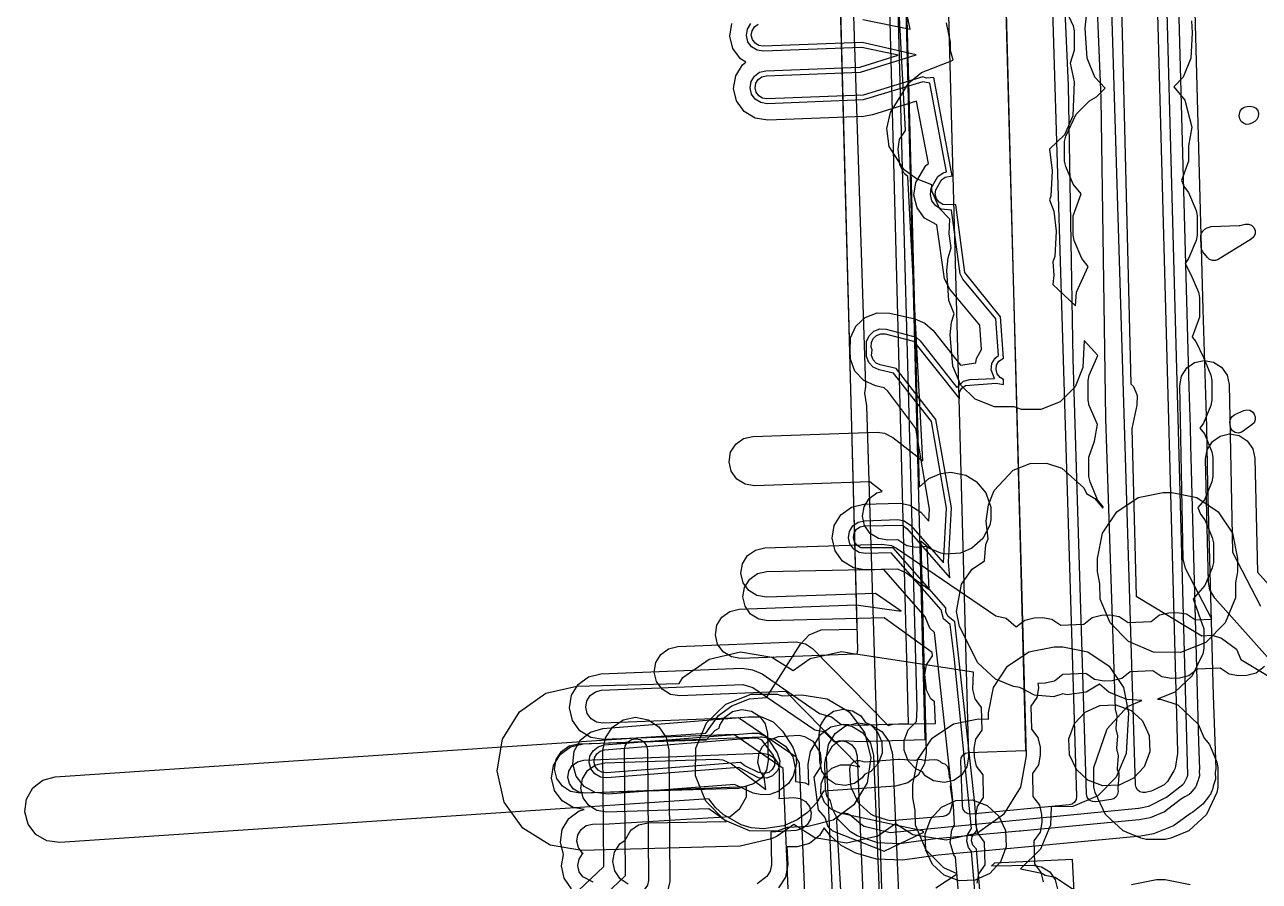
# Model space of a CAD drawing. Header units: metres. Extents: x 17722 to 17999, y 13535 to 15917.
# Drawn here: x 17722 to 17797.1, y 15653 to 15705.1 of the extents above; entities that cross this region are included whole.
import ezdxf

# ---------------------------------------------------------------- set-up
doc = ezdxf.new("R2010")
doc.units = ezdxf.units.M
for name, color, linetype in [('AI_GREENING_ALLOWED_ZONE', 4, 'Continuous'), ('AI_GREENING_EXCLUSIONS', 1, 'Continuous'), ('AI_GREENING_LAWN', 82, 'Continuous')]:
    doc.layers.add(name, color=color, linetype=linetype)

msp = doc.modelspace()

# ---------------------------------------------------------------- linework, layer by layer
at = {"layer": 'AI_GREENING_ALLOWED_ZONE'}
for points in [[(17796.667, 15699.069), (17796.5, 15699.004), (17796.321, 15699.003), (17796.153, 15699.064), (17796.018, 15699.181), (17795.932, 15699.338), (17795.907, 15699.516), (17795.911, 15699.616), (17795.953, 15699.797), (17796.057, 15699.95), (17796.211, 15700.055), (17796.392, 15700.096), (17796.563, 15700.102), (17796.747, 15700.074), (17796.909, 15699.981), (17797.025, 15699.834), (17797.079, 15699.655), (17797.063, 15699.469), (17796.981, 15699.302), (17796.842, 15699.176), (17796.667, 15699.069)], [(17793.693, 15691.258), (17793.616, 15691.397), (17793.587, 15691.552), (17793.569, 15692.191), (17793.595, 15692.363), (17793.678, 15692.515), (17793.808, 15692.631), (17793.946, 15692.715), (17794.188, 15692.788), (17795.888, 15692.853), (17795.937, 15692.86), (17796.259, 15692.937), (17796.459, 15692.943), (17796.646, 15692.87), (17796.789, 15692.73), (17796.866, 15692.545), (17796.863, 15692.344), (17796.782, 15692.161), (17796.636, 15692.024), (17794.62, 15690.791), (17794.452, 15690.726), (17794.271, 15690.725), (17794.101, 15690.789), (17793.966, 15690.909), (17793.693, 15691.258)], [(17796.201, 15680.399), (17796.041, 15680.287), (17795.851, 15680.244), (17795.658, 15680.278), (17795.493, 15680.383), (17795.382, 15680.543), (17795.34, 15680.734), (17795.336, 15680.897), (17795.37, 15681.089), (17795.475, 15681.252), (17795.634, 15681.364), (17796.181, 15681.607), (17796.36, 15681.649), (17796.541, 15681.624), (17796.701, 15681.536), (17796.819, 15681.396), (17796.879, 15681.223), (17796.872, 15681.04), (17796.8, 15680.872), (17796.672, 15680.741), (17796.232, 15680.432), (17796.201, 15680.399)]]:
    msp.add_lwpolyline(points, close=True, dxfattribs=at)
at = {"layer": 'AI_GREENING_EXCLUSIONS'}
for points in [[(17775.384, 15716.987), (17776.44, 15676.951), (17777.021, 15677.481), (17777.744, 15677.783), (17778.365, 15677.855), (17779.263, 15677.676), (17779.897, 15677.304), (17780.493, 15676.608), (17780.798, 15675.744), (17780.794, 15674.966), (17780.723, 15674.65), (17780.305, 15673.835), (17779.647, 15673.243), (17778.942, 15672.944), (17778.027, 15672.888), (17777.744, 15672.941), (17777.021, 15673.243), (17776.527, 15673.667), (17776.865, 15660.827), (17776.761, 15660.134), (17776.372, 15659.458), (17775.753, 15658.982), (17775, 15658.778), (17770.61, 15658.484), (17770.205, 15657.792), (17769.633, 15657.172), (17769.019, 15656.729), (17768.212, 15656.369), (17766.966, 15656.181), (17766.212, 15656.258), (17765.605, 15656.431), (17764.508, 15657.049), (17764.046, 15657.48), (17763.634, 15658.015), (17724.161, 15655.363), (17723.387, 15655.464), (17722.711, 15655.853), (17722.235, 15656.472), (17722.031, 15657.225), (17722.132, 15657.999), (17722.521, 15658.675), (17723.14, 15659.151), (17723.893, 15659.355), (17763.453, 15662.012), (17764.235, 15663.073), (17765.047, 15663.672), (17766.106, 15664.079), (17767.157, 15664.168), (17769.212, 15667.411), (17769.751, 15667.976), (17770.464, 15668.292), (17772.666, 15668.328), (17770.117, 15764.941)], [(17788.098, 15732.319), (17789.305, 15683.234), (17789.472, 15683.061), (17789.687, 15682.517), (17789.677, 15681.931), (17789.372, 15680.519), (17789.623, 15670.323), (17793.629, 15667.913), (17794.263, 15667.964), (17794.813, 15667.766), (17795.734, 15667.098), (17796.006, 15666.484), (17798.998, 15664.684)], [(17774.712, 15634.964), (17773.243, 15681.901), (17773.131, 15682.674), (17773.196, 15683.071), (17771.681, 15729.392)], [(17758.743, 15652.83), (17758.252, 15653.148), (17757.92, 15653.63), (17757.797, 15654.203), (17757.903, 15654.778), (17758.222, 15655.27), (17758.55, 15655.496), (17758.89, 15656.105), (17759.372, 15656.437), (17759.944, 15656.559), (17764.709, 15656.627), (17763.65, 15657.413), (17757.412, 15657.203), (17756.835, 15657.298), (17756.337, 15657.607), (17755.996, 15658.082), (17755.863, 15658.652), (17755.958, 15659.23), (17756.266, 15659.727), (17756.742, 15660.068), (17757.311, 15660.202), (17764.074, 15660.429), (17764.49, 15660.385), (17765.019, 15660.134), (17767.105, 15658.584), (17767.007, 15659.357), (17766.777, 15659.655), (17766.625, 15660.221), (17766.7, 15660.801), (17766.905, 15661.199), (17767.334, 15661.598), (17767.883, 15661.802), (17769.133, 15661.871), (17769.459, 15661.8), (17769.966, 15661.508), (17770.417, 15660.807), (17770.471, 15660.224), (17770.4, 15659.899), (17770.034, 15659.334), (17770.287, 15657.342), (17770.702, 15656.885), (17770.886, 15656.335), (17771.169, 15656.059), (17774.303, 15654.837), (17776.719, 15655.98), (17776.625, 15656.075), (17771.617, 15657.145), (17771.08, 15657.377), (17770.672, 15657.796), (17770.455, 15658.34), (17770.464, 15658.925), (17770.695, 15659.463), (17771.115, 15659.871), (17771.659, 15660.087), (17772.244, 15660.079), (17772.817, 15659.956), (17768.332, 15664.527), (17761.88, 15664.27), (17761.302, 15664.361), (17760.802, 15664.666), (17760.458, 15665.139), (17760.321, 15665.708), (17760.412, 15666.287), (17760.718, 15666.786), (17761.191, 15667.13), (17761.76, 15667.267), (17768.951, 15667.553), (17769.524, 15667.433), (17769.954, 15667.155), (17774.546, 15662.477), (17774.836, 15662.539), (17777.433, 15662.58), (17777.37, 15663.911), (17777.148, 15664.096), (17776.874, 15664.613), (17776.785, 15665.571), (17776.872, 15666.149), (17777.239, 15666.699), (17777.23, 15666.901), (17774.306, 15669.013), (17767.254, 15668.827), (17766.677, 15668.926), (17766.182, 15669.239), (17765.844, 15669.717), (17765.715, 15670.287), (17765.814, 15670.864), (17766.126, 15671.359), (17766.604, 15671.697), (17767.175, 15671.826), (17775.12, 15671.986), (17775.652, 15671.742), (17777.05, 15670.732), (17776.927, 15673.339), (17776.253, 15673.287), (17775.676, 15673.382), (17775.132, 15673.757), (17774.533, 15673.737), (17773.956, 15673.833), (17773.459, 15674.142), (17773.118, 15674.618), (17772.985, 15675.188), (17773.081, 15675.765), (17773.39, 15676.262), (17773.866, 15676.603), (17774.192, 15676.679), (17773.429, 15677.271), (17766.42, 15677.043), (17765.842, 15677.138), (17765.345, 15677.447), (17765.005, 15677.923), (17764.872, 15678.493), (17764.967, 15679.071), (17765.276, 15679.568), (17765.752, 15679.908), (17766.322, 15680.041), (17773.873, 15680.287), (17774.318, 15680.235), (17774.842, 15679.973), (17776.663, 15678.558), (17775.751, 15695.837), (17775.528, 15696.02), (17775.251, 15696.536), (17775.157, 15697.493), (17775.24, 15698.072), (17775.604, 15698.624), (17774.595, 15717.752)], [(17781.427, 15716.286), (17782.935, 15660.634), (17782.606, 15658.711), (17781.567, 15657.06), (17779.975, 15655.933), (17778.072, 15655.501), (17776.049, 15655.826), (17774.986, 15656.496), (17773.919, 15655.743), (17772.016, 15655.313), (17770.093, 15655.644), (17768.811, 15656.454), (17767.797, 15655.734), (17767.445, 15655.58), (17765.544, 15655.144), (17755.91, 15654.864), (17753.986, 15655.189), (17752.333, 15656.226), (17751.203, 15657.816), (17750.767, 15659.717), (17751.092, 15661.641), (17752.128, 15663.294), (17753.718, 15664.424), (17755.62, 15664.86), (17761.841, 15665.018), (17762.066, 15665.377), (17763.656, 15666.508), (17765.558, 15666.944), (17767.482, 15666.619), (17768.778, 15665.806), (17768.778, 15665.806), (17769.812, 15666.535), (17771.715, 15666.965), (17772.664, 15666.802), (17772.706, 15667.07), (17771.483, 15712.196)], [(17777.928, 15716.191), (17779.436, 15660.539), (17779.338, 15659.962), (17779.026, 15659.467), (17778.548, 15659.129), (17777.977, 15658.999), (17777.3, 15659.095), (17776.805, 15659.407), (17776.634, 15659.649), (17776.229, 15659.839), (17775.77, 15660.324), (17775.524, 15660.963), (17775.524, 15661.556), (17775.77, 15662.195), (17776.276, 15662.712), (17776.304, 15663.506), (17774.949, 15713.51)], [(17755.287, 15652.544), (17754.844, 15653.186), (17754.681, 15653.949), (17754.806, 15654.632), (17754.617, 15655.376), (17754.728, 15656.149), (17755.126, 15656.82), (17755.751, 15657.287), (17756.065, 15657.367), (17755.382, 15657.475), (17754.717, 15657.882), (17754.257, 15658.513), (17754.075, 15659.272), (17754.196, 15660.043), (17754.604, 15660.708), (17755.235, 15661.168), (17755.993, 15661.35), (17766.778, 15661.781), (17766.832, 15661.773), (17766.889, 15661.785), (17767.656, 15661.641), (17768.31, 15661.215), (17768.75, 15660.571), (17768.911, 15659.807), (17768.911, 15659.807), (17768.919, 15659.062), (17769.509, 15658.987), (17769.723, 15658.865), (17769.691, 15660.122), (17769.823, 15660.891), (17770.43, 15661.929), (17771.068, 15662.379), (17771.829, 15662.551), (17772.749, 15662.49), (17775.781, 15662.588), (17774.4, 15715.313)], [(17792.02, 15712.967), (17792.834, 15683.028), (17792.909, 15680.605), (17792.93, 15679.498), (17793.421, 15661.452), (17793.478, 15659.808), (17793.468, 15659.709), (17793.476, 15659.409), (17793.417, 15659.217), (17793.41, 15659.149), (17793.344, 15658.979), (17793.287, 15658.792), (17793.259, 15658.759), (17793.243, 15658.717), (17792.909, 15658.328), (17792.875, 15658.306), (17792.848, 15658.275), (17792.6, 15658.133), (17792.33, 15657.962), (17791.365, 15657.213), (17790.488, 15656.861), (17789.822, 15656.738), (17782.776, 15656.066), (17782.6, 15656.05), (17782.555, 15656.045), (17782.514, 15656.042), (17777.425, 15655.572), (17775.212, 15655.269), (17773.921, 15655.339), (17772.659, 15655.767), (17772.262, 15656.006), (17771.477, 15656.795), (17771.158, 15657.404), (17771.045, 15657.88), (17771.042, 15657.882), (17770.817, 15658.2), (17770.731, 15658.581), (17770.691, 15660.148), (17770.757, 15660.532), (17771.155, 15661.24), (17771.474, 15661.466), (17771.855, 15661.552), (17772.781, 15661.491), (17776.807, 15661.62), (17775.4, 15715.34)], [(17793.059, 15711.127), (17793.689, 15687.75), (17793.908, 15680.629), (17793.977, 15677.083), (17794.322, 15664.29), (17794.478, 15659.835), (17794.447, 15659.635), (17794.459, 15659.2), (17794.318, 15658.784), (17794.297, 15658.649), (17794.186, 15658.396), (17794.147, 15658.282), (17794.122, 15658.251), (17794.103, 15658.207), (17793.682, 15657.683), (17793.626, 15657.638), (17793.596, 15657.601), (17793.385, 15657.448), (17793.082, 15657.209), (17792.934, 15657.12), (17791.904, 15656.371), (17790.677, 15655.879), (17789.915, 15655.742), (17782.871, 15655.071), (17777.591, 15654.583), (17775.416, 15654.282), (17773.845, 15654.338), (17772.585, 15654.704), (17771.694, 15655.183), (17771.013, 15655.781), (17770.651, 15656.249), (17770.382, 15655.778), (17769.765, 15655.301), (17769.011, 15655.096), (17768.394, 15655.1), (17768.446, 15654.019), (17768.306, 15653.252), (17767.883, 15652.596)], [(17773.01, 15705.378), (17775.889, 15704.783), (17775.265, 15707.773)], [(17785.176, 15706.345), (17785.806, 15704.999), (17785.871, 15704.676), (17785.871, 15703.489), (17785.616, 15702.711), (17785.853, 15701.591), (17785.771, 15699.518), (17785.273, 15698.367), (17784.363, 15697.498), (17784.523, 15696.184), (17784.446, 15694.639), (17784.371, 15694.418), (17784.628, 15693.735), (17784.761, 15692.518), (17784.684, 15690.973), (17784.564, 15690.645), (17784.619, 15689.845), (17784.566, 15689.272), (17785.945, 15687.975), (17786.01, 15688.803), (17786.717, 15690.37), (17786.32, 15690.853), (17785.867, 15691.936), (17785.802, 15692.259), (17785.802, 15693.446), (17786.292, 15694.784), (17785.8, 15695.361), (17785.347, 15696.445), (17785.282, 15696.767), (17785.282, 15697.954), (17785.347, 15698.277), (17785.978, 15699.624), (17786.788, 15700.434), (17787.225, 15700.684), (17787.754, 15701.208), (17787.121, 15701.862), (17786.651, 15703.027), (17786.523, 15704.846), (17786.603, 15705.621)], [(17792.991, 15705.289), (17793.03, 15704.572), (17792.953, 15703.027), (17792.483, 15701.862), (17791.924, 15701.281), (17792.59, 15700.467), (17793.011, 15698.835), (17792.82, 15697.699), (17792.82, 15696.767), (17792.394, 15695.582), (17792.553, 15695.206), (17792.822, 15694.852), (17793.275, 15693.768), (17793.34, 15693.446), (17793.34, 15692.259), (17793.275, 15691.936), (17792.822, 15690.853), (17792.609, 15690.554), (17792.965, 15689.887), (17793.418, 15688.803), (17793.483, 15688.481), (17793.483, 15687.293), (17793.044, 15686.076), (17793.256, 15685.81), (17793.725, 15684.838), (17794.178, 15683.755), (17794.243, 15683.432), (17794.243, 15682.245), (17794.178, 15681.922), (17793.725, 15680.839), (17793.514, 15680.543), (17793.781, 15680.19), (17794.234, 15679.107), (17794.299, 15678.784), (17794.299, 15677.597), (17794.234, 15677.274), (17793.781, 15676.191), (17793.382, 15675.707), (17793.546, 15675.319), (17793.809, 15674.97), (17794.262, 15673.887), (17794.327, 15673.564), (17794.327, 15672.377), (17794.262, 15672.055), (17793.809, 15670.971), (17793.094, 15670.17), (17793.744, 15668.343), (17793.744, 15667.155), (17793.679, 15666.833), (17793.048, 15665.486), (17791.975, 15664.498), (17790.928, 15664.061), (17791.121, 15664.066), (17792.171, 15663.714), (17793.395, 15662.555), (17793.778, 15661.705), (17794.083, 15661.314), (17794.537, 15660.231), (17794.602, 15659.908), (17794.602, 15658.721), (17794.537, 15658.399), (17793.906, 15657.052), (17792.832, 15656.064), (17791.749, 15655.611), (17791.426, 15655.546), (17790.239, 15655.546), (17789.917, 15655.611), (17788.833, 15656.064), (17787.76, 15657.052), (17787.129, 15658.399), (17787.064, 15658.721), (17787.064, 15659.908), (17787.859, 15662.259), (17789.097, 15663.632), (17789.97, 15663.98), (17789.059, 15664.045), (17787.975, 15664.498), (17787.399, 15664.989), (17786.586, 15664.502), (17785.428, 15664.332), (17785.173, 15664.396), (17784.606, 15664.216), (17783.44, 15664.316), (17782.567, 15664.769), (17782.163, 15664.834), (17781.08, 15665.287), (17780.006, 15666.275), (17778.895, 15668.487), (17778.704, 15669.406), (17779.014, 15671.062), (17779.656, 15671.964), (17780.415, 15672.485), (17780.485, 15673.47), (17780.625, 15673.815), (17780.519, 15674.885), (17780.649, 15675.883), (17780.988, 15676.758), (17782.148, 15677.98), (17783.178, 15678.387), (17784.172, 15678.414), (17785.121, 15678.114), (17786.446, 15676.903), (17786.613, 15676.566), (17787.11, 15676.265), (17787.596, 15675.678), (17787.625, 15675.76), (17787.279, 15676.191), (17786.826, 15677.274), (17786.761, 15677.597), (17786.761, 15678.784), (17787.094, 15679.746), (17787.279, 15680.757), (17786.77, 15681.922), (17786.705, 15682.245), (17786.705, 15683.432), (17786.77, 15683.755), (17787.305, 15684.96), (17786.472, 15685.875), (17786.398, 15684.223), (17785.928, 15683.058), (17785.006, 15682.136), (17783.841, 15681.666), (17782.653, 15681.666), (17782.21, 15681.834), (17781.014, 15681.832), (17779.849, 15682.302), (17778.972, 15683.157), (17778.474, 15684.308), (17778.329, 15686.208), (17778.409, 15686.983), (17778.561, 15687.491), (17778.24, 15688.3), (17778.112, 15690.119), (17778.192, 15690.894), (17778.382, 15691.507), (17778.266, 15692.345), (17778.291, 15693.242), (17777.667, 15693.887), (17777.214, 15694.971), (17777.197, 15695.328), (17776.279, 15695.693), (17775.514, 15696.236), (17774.614, 15697.661), (17774.471, 15698.759), (17774.689, 15699.73), (17775.809, 15701.517), (17776.576, 15702.151), (17778.509, 15702.901), (17778.333, 15703.489), (17778.333, 15703.998), (17778.094, 15705.178)], [(17779.006, 15650.217), (17778.652, 15654.465), (17778.542, 15654.602), (17778.327, 15655.352), (17778.415, 15656.128), (17778.589, 15656.441), (17778.518, 15657.583), (17777.358, 15668.122), (17777.093, 15668.383), (17776.799, 15669.075), (17774.283, 15671.949), (17773.203, 15671.914), (17772.433, 15672.041), (17771.771, 15672.453), (17771.316, 15673.087), (17771.139, 15673.847), (17771.267, 15674.617), (17771.679, 15675.28), (17772.313, 15675.734), (17773.073, 15675.911), (17775.296, 15675.974), (17775.869, 15675.85), (17776.531, 15675.438), (17777.03, 15674.884), (17777.067, 15675.61), (17776.231, 15680.526), (17774.525, 15682.782), (17774.296, 15682.995), (17773.779, 15683.113), (17773.067, 15683.433), (17772.531, 15684), (17772.253, 15684.729), (17772.24, 15685.245), (17772.262, 15686.025), (17772.581, 15686.737), (17773.149, 15687.273), (17773.878, 15687.551), (17774.658, 15687.528), (17776.164, 15687.183), (17776.789, 15686.922), (17777.291, 15686.468), (17778.942, 15684.361), (17779.88, 15684.508), (17779.914, 15684.779), (17780.225, 15685.323), (17780.122, 15686.795), (17778.304, 15688.978), (17777.97, 15689.616), (17777.512, 15692.888), (17776.766, 15693.304), (17776.303, 15693.932), (17776.116, 15694.69), (17776.233, 15695.461), (17776.838, 15696.507), (17777.002, 15696.628), (17776.279, 15700.413), (17773.589, 15699.572), (17773.069, 15699.483), (17767.226, 15699.259), (17766.455, 15699.382), (17765.79, 15699.79), (17765.332, 15700.422), (17765.151, 15701.181), (17765.274, 15701.952), (17765.682, 15702.617), (17765.898, 15702.773), (17765.566, 15702.977), (17765.108, 15703.609), (17764.927, 15704.368), (17765.05, 15705.139)], [(17780.024, 15650.033), (17779.626, 15654.816), (17779.431, 15655.06), (17779.324, 15655.435), (17779.368, 15655.823), (17779.618, 15656.213), (17778.568, 15666.663), (17778.313, 15668.596), (17777.92, 15668.945), (17777.766, 15669.489), (17774.723, 15672.964), (17773.171, 15672.913), (17772.786, 15672.977), (17772.455, 15673.183), (17772.227, 15673.5), (17772.139, 15673.88), (17772.202, 15674.265), (17772.408, 15674.596), (17772.726, 15674.823), (17773.106, 15674.912), (17775.131, 15674.978), (17775.516, 15674.914), (17775.916, 15674.637), (17777.914, 15672.356), (17778.093, 15675.67), (17777.175, 15680.942), (17774.864, 15683.89), (17774.002, 15684.088), (17773.646, 15684.248), (17773.378, 15684.531), (17773.239, 15684.896), (17773.226, 15685.412), (17773.237, 15685.802), (17773.397, 15686.158), (17773.68, 15686.426), (17774.045, 15686.565), (17774.435, 15686.554), (17776.253, 15686.078), (17776.504, 15685.851), (17778.725, 15683.018), (17779.128, 15683.397), (17779.507, 15683.49), (17781.024, 15683.56), (17780.814, 15684.075), (17780.863, 15684.462), (17781.056, 15684.801), (17781.253, 15684.953), (17781.097, 15687.187), (17779.092, 15689.594), (17778.925, 15689.913), (17778.402, 15693.793), (17777.774, 15693.841), (17777.44, 15694.042), (17777.209, 15694.357), (17777.115, 15694.735), (17777.174, 15695.121), (17777.577, 15695.833), (17777.891, 15696.064), (17778.098, 15696.115), (17777.089, 15701.501), (17776.658, 15701.579), (17773.031, 15700.482), (17767.188, 15700.258), (17766.802, 15700.32), (17766.47, 15700.524), (17766.241, 15700.84), (17766.15, 15701.219), (17766.212, 15701.605), (17766.416, 15701.937), (17766.732, 15702.166), (17767.111, 15702.257), (17772.821, 15702.476), (17775.15, 15703.203), (17772.95, 15703.675), (17766.964, 15703.445), (17766.578, 15703.507), (17766.246, 15703.711), (17766.017, 15704.027), (17765.926, 15704.406), (17765.987, 15704.792), (17766.192, 15705.124)], [(17780.333, 15649.94), (17779.915, 15654.958), (17779.698, 15655.198), (17779.623, 15655.46), (17779.654, 15655.732), (17779.933, 15656.088), (17779.811, 15657.719), (17778.596, 15668.769), (17778.168, 15669.114), (17778.061, 15669.366), (17778.059, 15669.61), (17774.856, 15673.268), (17772.892, 15673.257), (17772.66, 15673.402), (17772.501, 15673.624), (17772.439, 15673.89), (17772.483, 15674.159), (17772.627, 15674.391), (17772.849, 15674.55), (17773.115, 15674.612), (17775.411, 15674.634), (17775.691, 15674.44), (17778.307, 15671.451), (17778.211, 15672.424), (17778.401, 15675.688), (17777.458, 15681.067), (17775.035, 15684.159), (17774.069, 15684.38), (17773.82, 15684.492), (17773.632, 15684.691), (17773.535, 15684.946), (17773.581, 15685.305), (17773.521, 15685.462), (17773.529, 15685.735), (17773.641, 15685.984), (17773.84, 15686.172), (17774.095, 15686.269), (17774.368, 15686.261), (17776.092, 15685.825), (17778.886, 15682.325), (17778.894, 15682.729), (17779.035, 15682.963), (17779.255, 15683.125), (17781.113, 15683.264), (17781.556, 15683.196), (17781.572, 15683.491), (17781.352, 15683.617), (17781.185, 15683.833), (17781.113, 15684.096), (17781.147, 15684.367), (17781.283, 15684.604), (17781.566, 15684.79), (17781.389, 15687.304), (17779.212, 15690.002), (17778.664, 15694.106), (17777.876, 15694.123), (17777.642, 15694.264), (17777.48, 15694.484), (17777.415, 15694.749), (17777.456, 15695.019), (17777.799, 15695.631), (17778.018, 15695.793), (17778.433, 15695.865), (17777.326, 15701.859), (17776.89, 15701.799), (17776.666, 15701.896), (17773.019, 15700.782), (17767.176, 15700.558), (17766.907, 15700.601), (17766.674, 15700.744), (17766.513, 15700.965), (17766.45, 15701.231), (17766.493, 15701.501), (17766.636, 15701.733), (17766.857, 15701.894), (17767.123, 15701.957), (17772.873, 15702.177), (17776.249, 15703.232), (17772.976, 15703.976), (17766.952, 15703.745), (17766.682, 15703.788), (17766.45, 15703.931), (17766.289, 15704.152), (17766.226, 15704.418), (17766.269, 15704.687), (17766.412, 15704.92), (17766.633, 15705.081)], [(17779.972, 15652.879), (17780.073, 15653.455), (17780.446, 15653.991), (17780.415, 15655.383), (17780.017, 15655.902), (17779.89, 15656.473), (17779.878, 15656.973), (17779.98, 15657.549), (17780.353, 15658.085), (17780.322, 15659.477), (17779.924, 15659.995), (17779.797, 15660.567), (17779.785, 15661.067), (17779.886, 15661.643), (17780.26, 15662.179), (17780.228, 15663.571), (17779.831, 15664.089), (17779.703, 15664.661), (17779.742, 15665.712), (17772.574, 15666.805), (17765.594, 15666.541), (17765.016, 15666.634), (17764.517, 15666.94), (17764.174, 15667.414), (17764.038, 15667.984), (17764.131, 15668.561), (17764.437, 15669.06), (17764.911, 15669.403), (17765.48, 15669.539), (17772.603, 15669.809), (17775.346, 15669.417), (17773.779, 15670.484), (17767.144, 15670.268), (17766.566, 15670.363), (17766.069, 15670.672), (17765.728, 15671.148), (17765.596, 15671.718), (17765.691, 15672.296), (17766, 15672.793), (17766.476, 15673.133), (17767.046, 15673.266), (17774.17, 15673.498), (17774.748, 15673.403), (17775.063, 15673.239), (17781.089, 15669.136), (17781.736, 15668.984), (17782.325, 15668.465), (17782.867, 15668.872), (17783.436, 15669.008), (17783.935, 15669.028), (17784.513, 15668.936), (17785.055, 15668.571), (17786.447, 15668.624), (17786.958, 15669.03), (17787.528, 15669.167), (17788.027, 15669.186), (17788.605, 15669.094), (17789.147, 15668.729), (17790.538, 15668.783), (17791.05, 15669.188), (17791.619, 15669.325), (17792.119, 15669.344), (17792.697, 15669.252), (17793.239, 15668.887), (17794.23, 15668.925), (17792.625, 15672.016), (17792.499, 15672.588), (17792.292, 15683.126), (17792.395, 15683.702), (17792.71, 15684.195), (17793.19, 15684.53), (17793.762, 15684.655), (17794.338, 15684.552), (17794.831, 15684.237), (17795.166, 15683.756), (17795.291, 15683.185), (17795.492, 15672.998), (17797.198, 15669.721)], [(17799.298, 15664.727), (17794.414, 15670.213), (17794.118, 15670.717), (17794.035, 15671.174), (17793.855, 15678.649), (17793.956, 15679.226), (17794.269, 15679.72), (17794.748, 15680.057), (17795.319, 15680.185), (17795.895, 15680.084), (17796.39, 15679.771), (17796.727, 15679.292), (17796.854, 15678.721), (17797.021, 15671.796), (17802.261, 15665.911)], [(17777.441, 15652.593), (17778.753, 15653.463), (17777.944, 15653.818), (17776.864, 15654.898), (17776.217, 15656.407), (17776.201, 15657.327), (17776.201, 15657.327), (17776.052, 15658.077), (17776.052, 15658.879), (17776.356, 15660.41), (17777.224, 15661.707), (17778.521, 15662.575), (17780.052, 15662.879), (17780.644, 15662.86), (17780.644, 15663.245), (17780.948, 15664.776), (17781.816, 15666.073), (17783.113, 15666.941), (17784.644, 15667.245), (17785.166, 15667.24), (17786.697, 15666.936), (17787.994, 15666.068), (17788.862, 15664.771), (17789.166, 15663.24), (17789.019, 15660.773), (17788.415, 15659.328), (17787.292, 15658.184), (17785.783, 15657.537), (17784.465, 15657.521), (17784.427, 15656.407), (17783.823, 15654.962), (17782.599, 15653.76), (17783.896, 15653.502), (17784.095, 15653.368), (17784.698, 15653.249), (17785.995, 15652.381)], [(17768.969, 15640.307), (17768.163, 15659.847), (17765.165, 15661.93), (17757.24, 15661.614), (17756.469, 15661.735), (17755.803, 15662.142), (17755.344, 15662.773), (17755.161, 15663.532), (17755.283, 15664.303), (17755.69, 15664.969), (17756.321, 15665.428), (17757.08, 15665.61), (17765.668, 15665.954), (17766.295, 15665.855), (17766.879, 15665.605), (17770.38, 15663.205), (17771.102, 15662.995), (17771.667, 15662.542), (17771.667, 15662.542), (17772.345, 15662.436), (17773.011, 15662.03), (17773.471, 15661.399), (17773.655, 15660.641), (17774.628, 15637.054)], [(17797.446, 15666.047), (17796.935, 15665.641), (17796.365, 15665.505), (17795.866, 15665.486), (17795.288, 15665.578), (17794.746, 15665.943), (17793.355, 15665.889), (17792.843, 15665.483), (17792.274, 15665.347), (17791.774, 15665.328), (17791.196, 15665.42), (17790.654, 15665.785), (17789.263, 15665.731), (17788.751, 15665.325), (17788.182, 15665.189), (17787.682, 15665.17), (17787.104, 15665.261), (17786.562, 15665.627), (17785.171, 15665.573), (17784.659, 15665.167), (17784.09, 15665.031), (17783.651, 15665.026), (17783.702, 15664.752), (17783.601, 15664.175), (17783.228, 15663.639), (17783.259, 15662.247), (17783.657, 15661.729), (17783.784, 15661.158), (17783.796, 15660.658), (17783.694, 15660.081), (17783.321, 15659.546), (17783.352, 15658.153), (17783.75, 15657.635), (17783.877, 15657.064), (17783.889, 15656.564), (17783.788, 15655.988), (17783.414, 15655.452), (17783.446, 15654.06), (17783.843, 15653.541), (17783.971, 15652.97)], [(17770.006, 15639.414), (17769.15, 15660.17), (17768.952, 15660.547), (17765.456, 15662.943), (17757.2, 15662.613), (17756.814, 15662.674), (17756.482, 15662.877), (17756.252, 15663.193), (17756.161, 15663.572), (17756.221, 15663.958), (17756.425, 15664.29), (17756.741, 15664.52), (17757.12, 15664.611), (17765.708, 15664.954), (17766.313, 15664.78), (17770.082, 15662.196), (17770.641, 15662.108), (17771.272, 15661.475), (17771.615, 15661.558), (17771.615, 15661.558), (17772.001, 15661.497), (17772.334, 15661.294), (17772.564, 15660.979), (17772.655, 15660.6), (17773.628, 15637.019)], [(17771.252, 15650.438), (17770.807, 15660.548), (17770.926, 15661.319), (17771.33, 15661.986), (17771.959, 15662.448), (17772.717, 15662.634), (17773.489, 15662.515), (17774.156, 15662.111), (17774.617, 15661.481), (17774.803, 15660.724), (17775.258, 15650.401)], [(17756.599, 15652.941), (17755.984, 15653.261), (17755.763, 15653.582), (17755.681, 15653.964), (17755.751, 15654.348), (17755.963, 15654.675), (17756.005, 15654.704), (17755.945, 15654.739), (17755.712, 15655.051), (17755.712, 15655.051), (17755.615, 15655.43), (17755.671, 15655.816), (17755.87, 15656.151), (17756.183, 15656.385), (17756.561, 15656.481), (17757.586, 15656.486), (17764.942, 15656.935), (17765.518, 15657.433), (17765.93, 15658.135), (17765.923, 15658.745), (17756.113, 15658.353), (17755.728, 15658.413), (17755.395, 15658.617), (17755.165, 15658.933), (17755.074, 15659.312), (17755.135, 15659.697), (17755.338, 15660.03), (17755.654, 15660.26), (17756.033, 15660.351), (17766.818, 15660.782), (17766.857, 15660.776), (17766.9, 15660.785), (17767.283, 15660.713), (17767.61, 15660.5), (17767.831, 15660.178), (17767.911, 15659.796), (17767.929, 15658.163), (17767.895, 15658.026), (17768.804, 15658.089), (17769.191, 15658.039), (17769.53, 15657.845), (17769.769, 15657.537), (17769.871, 15657.16), (17769.821, 15656.773), (17769.628, 15656.435), (17769.319, 15656.196), (17768.942, 15656.094), (17767.415, 15655.988), (17767.446, 15654.003), (17767.376, 15653.62), (17767.165, 15653.292), (17766.588, 15652.84)], [(17788.71, 15597.403), (17785.766, 15654.317), (17781.014, 15654.102), (17780.843, 15653.931), (17783.308, 15653.983), (17783.884, 15653.881), (17784.377, 15653.566), (17784.713, 15653.086), (17784.839, 15652.515)], [(17789.341, 15652.802), (17790.872, 15653.106), (17791.394, 15653.101), (17792.925, 15652.797)]]:
    msp.add_lwpolyline(points, dxfattribs=at)
for points in [[(17793.33, 15676.315), (17794.627, 15675.447), (17795.495, 15674.15), (17795.799, 15672.619), (17795.799, 15671.813), (17795.668, 15671.154), (17795.668, 15670.229), (17795.048, 15668.707), (17793.861, 15667.52), (17792.339, 15666.9), (17790.678, 15666.916), (17789.169, 15667.563), (17788.046, 15668.707), (17787.442, 15670.152), (17787.426, 15671.072), (17787.277, 15671.824), (17787.277, 15672.624), (17787.581, 15674.155), (17788.449, 15675.452), (17789.746, 15676.32), (17791.277, 15676.624), (17791.799, 15676.619), (17793.33, 15676.315)], [(17769.299, 15664.327), (17770.843, 15664.098), (17772.182, 15663.296), (17773.112, 15662.043), (17773.491, 15660.529), (17773.262, 15658.985), (17772.46, 15657.646), (17771.207, 15656.716), (17769.693, 15656.337), (17768.403, 15656.273), (17767.791, 15656.038), (17766.11, 15656.058), (17764.586, 15656.716), (17763.452, 15657.876), (17762.828, 15659.417), (17762.848, 15661.098), (17763.506, 15662.622), (17764.666, 15663.756), (17766.207, 15664.38), (17767.791, 15664.38), (17768.107, 15664.268), (17769.299, 15664.327)], [(17765.089, 15663.314), (17765.659, 15663.445), (17766.237, 15663.348), (17766.732, 15663.037), (17767.072, 15662.56), (17767.202, 15661.989), (17767.25, 15660.339), (17767.153, 15659.762), (17766.842, 15659.266), (17766.365, 15658.927), (17765.442, 15658.642), (17755.808, 15658.363), (17755.231, 15658.46), (17754.735, 15658.771), (17754.396, 15659.248), (17754.265, 15659.819), (17754.363, 15660.396), (17754.674, 15660.892), (17755.151, 15661.231), (17755.721, 15661.362), (17763.5, 15661.587), (17763.997, 15662.162), (17764.27, 15662.297), (17764.301, 15662.479), (17764.612, 15662.975), (17765.089, 15663.314)], [(17772.877, 15663.055), (17773.15, 15662.668), (17773.485, 15662.508), (17773.89, 15662.103), (17774.17, 15661.482), (17774.19, 15660.791), (17773.943, 15660.152), (17773.485, 15659.667), (17773.107, 15659.489), (17772.974, 15659.278), (17772.496, 15658.941), (17771.926, 15658.812), (17771.349, 15658.911), (17770.854, 15659.224), (17770.516, 15659.702), (17770.387, 15660.273), (17770.344, 15661.928), (17770.444, 15662.505), (17770.756, 15663), (17771.234, 15663.338), (17771.805, 15663.467), (17772.382, 15663.367), (17772.877, 15663.055)], [(17790.018, 15662.742), (17790.427, 15661.86), (17790.466, 15660.874), (17790.125, 15659.957), (17789.478, 15659.258), (17788.596, 15658.849), (17787.61, 15658.81), (17786.693, 15659.151), (17785.994, 15659.798), (17785.585, 15660.68), (17785.546, 15661.666), (17785.887, 15662.583), (17786.534, 15663.282), (17787.416, 15663.691), (17788.402, 15663.73), (17789.319, 15663.389), (17790.018, 15662.742)], [(17749.905, 15646.932), (17757.261, 15653.899), (17757.203, 15660.95), (17757.349, 15661.717), (17757.777, 15662.369), (17758.422, 15662.808), (17759.186, 15662.967), (17759.953, 15662.821), (17760.605, 15662.393), (17761.044, 15661.747), (17761.203, 15660.983), (17761.267, 15652.991), (17761.094, 15652.23), (17760.643, 15651.593), (17752.655, 15644.028), (17751.995, 15643.612), (17751.226, 15643.481), (17750.465, 15643.654), (17749.828, 15644.105), (17749.412, 15644.765), (17749.281, 15645.534), (17749.454, 15646.295), (17749.905, 15646.932)], [(17768.482, 15658.94), (17767.867, 15658.46), (17767.356, 15658.284), (17766.872, 15658.249), (17766.341, 15658.347), (17765.195, 15658.891), (17757.512, 15658.293), (17756.737, 15658.386), (17756.056, 15658.768), (17755.574, 15659.381), (17755.363, 15660.132), (17755.455, 15660.907), (17755.837, 15661.588), (17756.45, 15662.07), (17757.202, 15662.281), (17766.061, 15662.985), (17766.841, 15662.985), (17767.562, 15662.685), (17768.113, 15662.133), (17768.754, 15661.146), (17768.93, 15660.635), (17768.965, 15660.15), (17768.777, 15659.393), (17768.482, 15658.94)], [(17767.799, 15659.69), (17767.523, 15659.414), (17767.162, 15659.265), (17766.654, 15659.297), (17765.461, 15659.915), (17757.434, 15659.29), (17757.047, 15659.337), (17756.707, 15659.528), (17756.465, 15659.834), (17756.36, 15660.21), (17756.406, 15660.597), (17756.597, 15660.937), (17756.904, 15661.179), (17757.279, 15661.284), (17766.255, 15662.004), (17766.645, 15662.004), (17767.006, 15661.854), (17767.281, 15661.578), (17767.8, 15660.801), (17767.965, 15660.32), (17767.917, 15659.933), (17767.799, 15659.69)], [(17750.799, 15645.988), (17758.566, 15653.344), (17758.503, 15660.961), (17758.554, 15661.229), (17758.704, 15661.458), (17758.929, 15661.611), (17759.197, 15661.667), (17759.465, 15661.616), (17759.694, 15661.466), (17759.847, 15661.24), (17759.903, 15660.973), (17759.968, 15653.051), (17759.907, 15652.76), (17759.749, 15652.537), (17751.761, 15644.972), (17751.53, 15644.826), (17751.261, 15644.78), (17750.995, 15644.841), (17750.772, 15644.999), (17750.626, 15645.23), (17750.58, 15645.499), (17750.641, 15645.765), (17750.799, 15645.988)], [(17767.019, 15659.548), (17766.669, 15659.613), (17765.824, 15660.012), (17765.575, 15660.224), (17757.411, 15659.589), (17757.14, 15659.622), (17756.902, 15659.755), (17756.733, 15659.97), (17756.659, 15660.233), (17756.691, 15660.504), (17756.825, 15660.742), (17757.039, 15660.911), (17757.302, 15660.985), (17766.314, 15661.71), (17766.587, 15661.71), (17766.839, 15661.605), (17767.55, 15660.635), (17767.666, 15660.298), (17767.632, 15660.027), (17767.498, 15659.789), (17767.283, 15659.621), (17767.019, 15659.548)], [(17781.271, 15656.962), (17781.68, 15656.08), (17781.719, 15655.094), (17781.378, 15654.177), (17780.731, 15653.478), (17779.849, 15653.069), (17778.863, 15653.03), (17777.946, 15653.371), (17777.247, 15654.018), (17776.838, 15654.9), (17776.799, 15655.886), (17777.14, 15656.803), (17777.787, 15657.502), (17778.669, 15657.911), (17779.655, 15657.95), (17780.572, 15657.609), (17781.271, 15656.962)]]:
    msp.add_lwpolyline(points, close=True, dxfattribs=at)
at = {"layer": 'AI_GREENING_LAWN'}
for points in [[(17782.23, 15781.594), (17786.008, 15658.157), (17785.978, 15657.972), (17785.883, 15657.81), (17785.735, 15657.696), (17785.555, 15657.644), (17779.615, 15657.087), (17779.415, 15657.109), (17779.239, 15657.208), (17779.117, 15657.37), (17779.069, 15657.566), (17778.967, 15660.305), (17778.998, 15660.497), (17779.1, 15660.664), (17779.259, 15660.778), (17779.449, 15660.823), (17782.882, 15660.946), (17782.922, 15660.955), (17782.929, 15660.997), (17780.156, 15766.12)], [(17771.88, 15648.946), (17771.423, 15656.625), (17771.45, 15656.817), (17771.547, 15656.984), (17771.7, 15657.102), (17771.887, 15657.153), (17772.08, 15657.129), (17772.248, 15657.034), (17772.981, 15656.404), (17773.083, 15656.352), (17774.587, 15655.978), (17774.671, 15655.972), (17789.772, 15657.438), (17789.797, 15657.441), (17790.377, 15657.558), (17790.442, 15657.581), (17791.435, 15658.092), (17791.474, 15658.116), (17792.479, 15658.892), (17792.545, 15658.971), (17792.738, 15659.33), (17792.768, 15659.453), (17789.908, 15764.922)], [(17789.968, 15740.891), (17792.145, 15660.863), (17792.139, 15660.77), (17791.996, 15659.882), (17791.932, 15659.705), (17791.546, 15659.059), (17791.34, 15658.869), (17790.653, 15658.524), (17790.548, 15658.486), (17790.208, 15658.402), (17790.031, 15658.391), (17789.861, 15658.442), (17789.72, 15658.549), (17789.625, 15658.699), (17789.588, 15658.872), (17787.146, 15739.19)], [(17786.709, 15719.194), (17787.476, 15700.593), (17787.476, 15700.58), (17787.769, 15681.132), (17787.769, 15681.127), (17788.346, 15663.468), (17788.372, 15663.366), (17788.398, 15663.314), (17788.449, 15663.055), (17788.392, 15662.282), (17788.418, 15662.152), (17788.439, 15662.112), (17788.493, 15661.844), (17788.432, 15661.084), (17788.46, 15660.95), (17788.48, 15660.911), (17788.537, 15660.632), (17788.468, 15659.849), (17788.471, 15659.813), (17788.483, 15659.78), (17788.522, 15659.71), (17788.574, 15659.569), (17788.582, 15659.42), (17788.508, 15658.65), (17788.512, 15658.579), (17788.534, 15658.46), (17788.504, 15658.285), (17788.413, 15658.131), (17788.275, 15658.019), (17788.106, 15657.962), (17787.175, 15657.828), (17786.967, 15657.842), (17786.782, 15657.94), (17786.654, 15658.105), (17786.604, 15658.308), (17785.8, 15684.742), (17785.8, 15684.748), (17785.508, 15701.358), (17785.508, 15701.365), (17784.841, 15716.293)]]:
    msp.add_lwpolyline(points, dxfattribs=at)
msp.add_lwpolyline([(17777.345, 15660.411), (17777.534, 15660.387), (17777.7, 15660.294), (17777.78, 15660.227), (17777.852, 15660.186), (17778, 15660.13), (17778.154, 15659.969), (17778.222, 15659.757), (17778.257, 15659.352), (17778.315, 15659.196), (17778.346, 15659.011), (17778.333, 15658.95), (17778.337, 15658.95), (17778.312, 15658.746), (17778.444, 15657.906), (17778.437, 15657.713), (17778.344, 15657.315), (17778.254, 15657.126), (17778.096, 15656.99), (17777.896, 15656.931), (17774.709, 15656.684), (17774.515, 15656.707), (17773.671, 15656.983), (17773.494, 15657.084), (17772.824, 15657.679), (17772.703, 15657.842), (17772.326, 15658.653), (17772.28, 15658.831), (17772.217, 15659.803), (17772.235, 15659.975), (17772.312, 15660.131), (17772.437, 15660.251), (17772.596, 15660.321), (17772.639, 15660.332), (17772.813, 15660.343), (17772.981, 15660.294), (17773.01, 15660.28), (17773.139, 15660.255), (17775.181, 15660.425), (17775.262, 15660.425), (17776.166, 15660.353), (17776.203, 15660.356), (17776.272, 15660.383), (17776.274, 15660.377), (17776.388, 15660.417), (17776.574, 15660.41), (17776.747, 15660.371), (17777.345, 15660.411)], close=True, dxfattribs=at)

doc.saveas('drawing.dxf')
